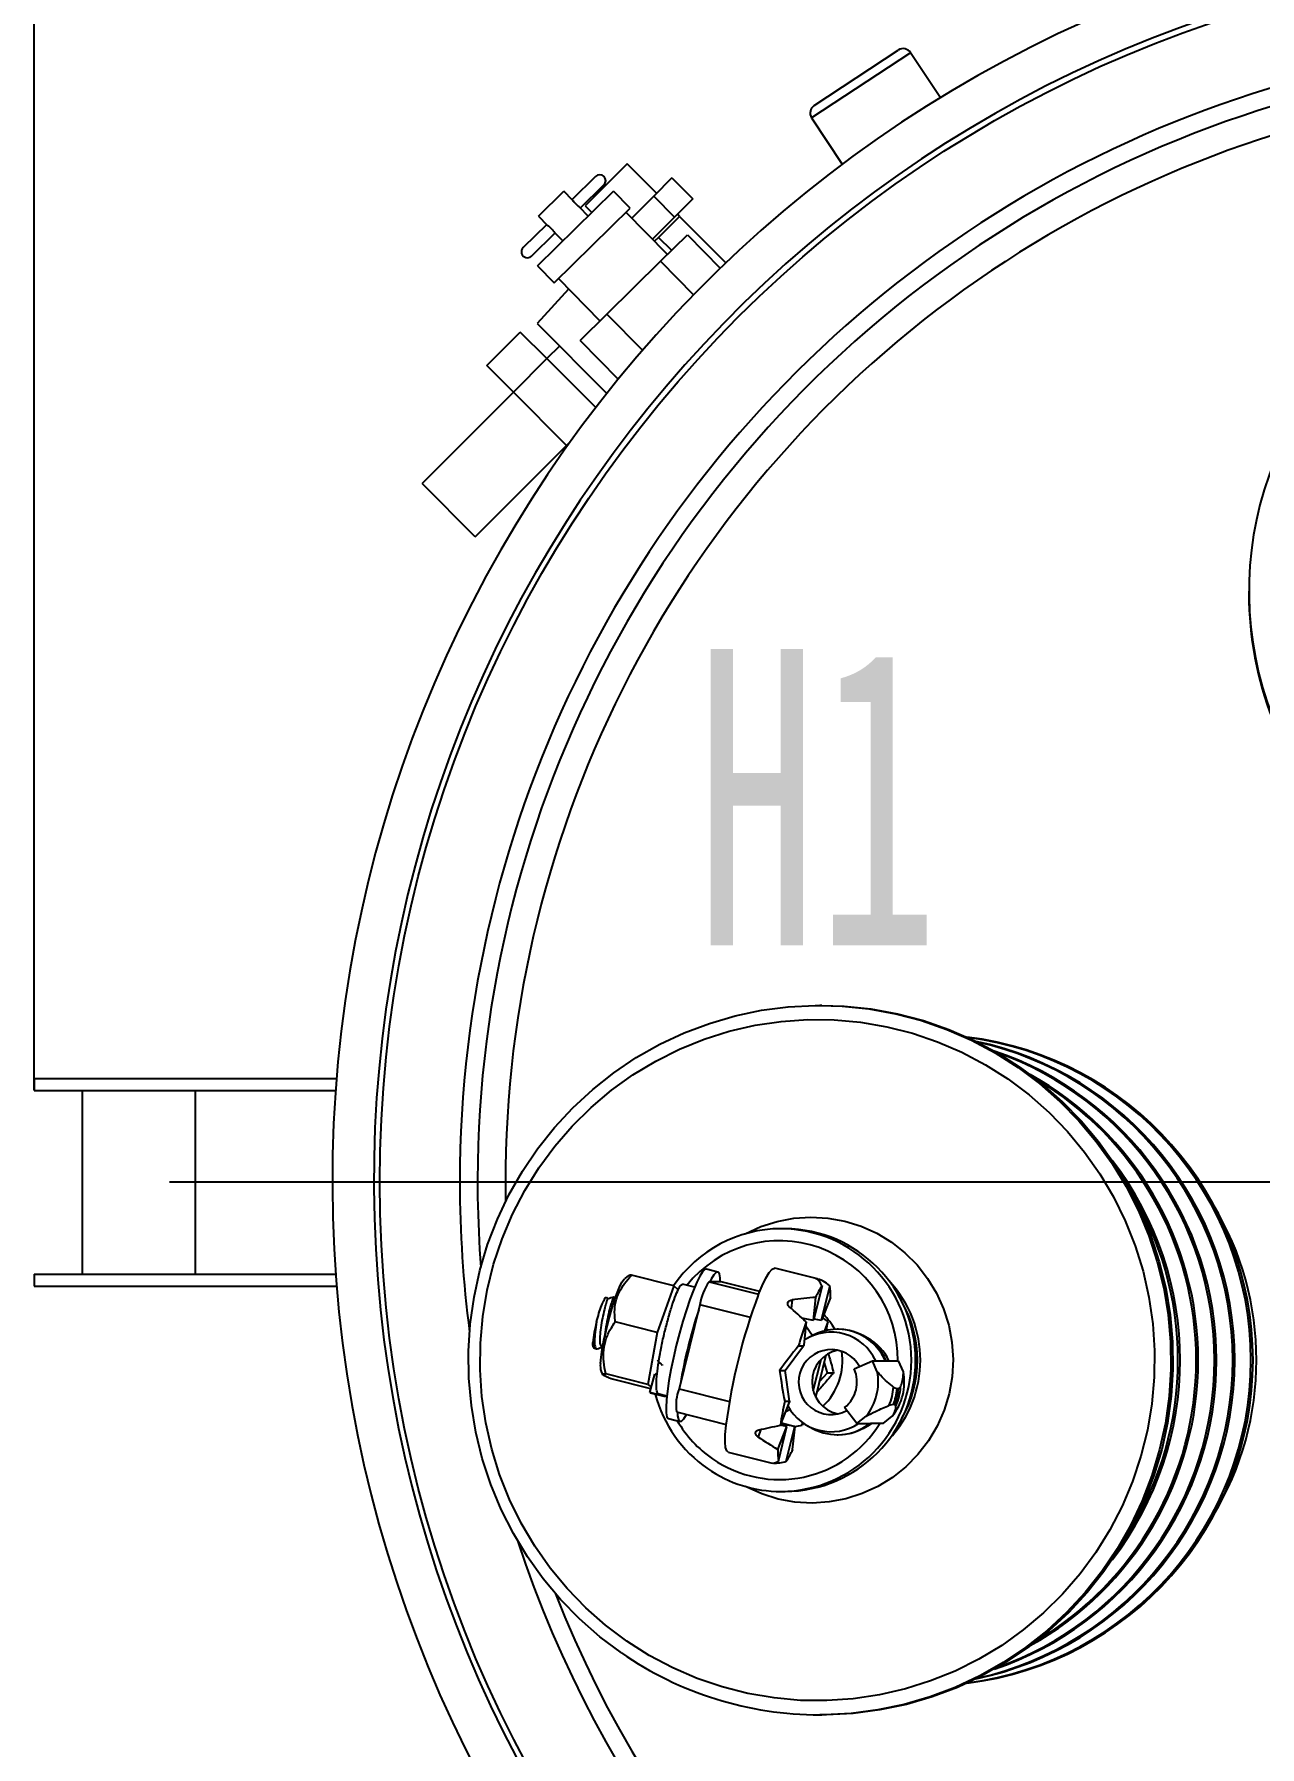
# Model space of a CAD drawing. Header units: millimetres. Extents: x 0 to 6631, y 0 to 4689.
# Drawn here: x 1115.8 to 1322.6, y 1479.5 to 1768.4 of the extents above; entities that cross this region are included whole.
import ezdxf

# ---------------------------------------------------------------- set-up
doc = ezdxf.new("R2010")
doc.units = ezdxf.units.MM
doc.header["$LTSCALE"] = 13
doc.linetypes.add('CENTERX2', pattern=[101.6, 63.5, -12.7, 12.7, -12.7])
for name, color, linetype in [('2', 3, 'Continuous'), ('中心符号线', 7, 'CENTERX2'), ('中心线', 1, 'CENTERX2'), ('几何体', 7, 'Continuous'), ('尺寸', 3, 'Continuous')]:
    doc.layers.add(name, color=color, linetype=linetype)
doc.styles.add('SLDTEXTSTYLE0', font='hyswlongfangsong.ttf')
doc.styles.add('仿宋体', font='')
doc.styles.get('仿宋体').set_extended_font_data('STFangsong')
doc.dimstyles.new('SLDDIMSTYLE0', dxfattribs={"dimtxt": 50, "dimasz": 40.8, "dimexe": 0, "dimexo": 0.0625, "dimgap": 12.5, "dimtad": 2, "dimdec": 0, "dimrnd": 1e-09, "dimzin": 12, "dimdsep": 46, "dimtxsty": 'SLDTEXTSTYLE0', "dimsah": 1, "dimcen": 0.09, "dimadec": 0, "dimazin": 3, "dimtfac": 1, "dimtdec": 0, "dimtmove": 0, "dimatfit": 0, "dimfxl": 1, "dimfrac": 2, "dimtolj": 1, "dimtzin": 12, "dimarcsym": 0})

# ---------------------------------------------------------------- blocks, each defined once
blk = doc.blocks.new('SW_CENTERMARKSYMBOL_0')
at = {"layer": '中心符号线', "color": 0}
blk.add_line((-5, 0), (-242, 0), dxfattribs=at)
blk = doc.blocks.new('*D21')
at = {"layer": 'Defpoints', "color": 0, "transparency": 16777216}
for p in [(1645.45, 1968.59), (1115.85, 1590.21), (1645.45, 1590.21)]:
    blk.add_point(p, dxfattribs=at)
at = {"layer": '尺寸', "color": 0, "lineweight": -2, "transparency": 16777216}
for p, q in [((1115.85, 1590.27), (1115.85, 1968.59)), ((1156.65, 1968.59), (1604.65, 1968.59)), ((1645.45, 1590.27), (1645.45, 1968.59))]:
    blk.add_line(p, q, dxfattribs=at)
at = {"layer": '尺寸', "color": 0, "transparency": 16777216}
for points in [[(1156.65, 1975.39), (1156.65, 1961.79), (1115.85, 1968.59)], [(1604.65, 1975.39), (1604.65, 1961.79), (1645.45, 1968.59)]]:
    blk.add_solid(points, dxfattribs=at)
at = {"layer": '尺寸', "color": 0, "transparency": 16777216, "insert": (1380.65, 2006.09), "char_height": 50, "attachment_point": 5, "style": 'SLDTEXTSTYLE0'}
blk.add_mtext('\\A1;585', dxfattribs=at)

msp = doc.modelspace()

# ---------------------------------------------------------------- linework, layer by layer
at = {"layer": '几何体'}
for p, q in [((1247.45, 1756.39), (1261.64, 1765.75)), ((1263.72, 1765.32), (1247.02, 1754.31)), ((1268.74, 1757.71), (1263.72, 1765.32)), ((1247.02, 1754.31), (1252.18, 1746.49)), ((1215.89, 1746.54), (1208.82, 1739.47)), ((1220.84, 1741.59), (1215.89, 1746.54)), ((1210.57, 1744.43), (1206.57, 1740.5)), ((1207.98, 1739.08), (1211.97, 1743.01)), ((1223.43, 1744.18), (1220.37, 1741.11)), ((1223.43, 1744.18), (1226.97, 1740.64)), ((1200.77, 1729.34), (1213.6, 1741.96)), ((1200.92, 1737.75), (1205.2, 1741.96)), ((1206.68, 1740.45), (1205.2, 1741.96)), ((1216.41, 1739.11), (1213.6, 1741.96)), ((1220.37, 1741.11), (1216.67, 1737.41)), ((1220.37, 1741.11), (1223.9, 1737.58)), ((1226.97, 1740.64), (1223.9, 1737.58)), ((1200.92, 1737.75), (1202.4, 1736.24)), ((1203.57, 1726.49), (1216.41, 1739.11)), ((1209.32, 1737.76), (1207.92, 1739.19)), ((1208.82, 1739.47), (1209.93, 1738.35)), ((1222.7, 1731.27), (1215.69, 1738.41)), ((1223.9, 1737.58), (1220.17, 1733.85)), ((1221.2, 1734.16), (1224.73, 1737.7)), ((1224.73, 1737.7), (1224.38, 1738.05)), ((1224.73, 1737.7), (1232.55, 1729.88)), ((1202.34, 1736.34), (1198.35, 1732.42)), ((1199.75, 1730.99), (1203.75, 1734.92)), ((1203.64, 1734.98), (1205.05, 1733.55)), ((1221.2, 1734.16), (1220.52, 1733.49)), ((1223.4, 1731.96), (1221.2, 1734.16)), ((1221.53, 1730.12), (1226.06, 1734.57)), ((1226.06, 1734.57), (1231.58, 1728.95)), ((1200.77, 1729.34), (1203.57, 1726.49)), ((1212.47, 1721.22), (1221.53, 1730.12)), ((1221.53, 1730.12), (1227.08, 1724.47)), ((1206, 1725.44), (1200.69, 1719.6)), ((1204.28, 1727.19), (1211.29, 1720.06)), ((1200.69, 1719.6), (1212.45, 1707.83)), ((1207.94, 1716.77), (1212.47, 1721.22)), ((1212.47, 1721.22), (1218.48, 1715.1)), ((1192.2, 1712.53), (1197.86, 1718.18)), ((1202.35, 1713.69), (1197.86, 1718.18)), ((1207.94, 1716.77), (1214.37, 1710.22)), ((1196.69, 1708.03), (1202.35, 1713.69)), ((1204.47, 1715.81), (1202.35, 1713.69)), ((1210.6, 1705.45), (1202.35, 1713.69)), ((1196.69, 1708.03), (1192.2, 1712.53)), ((1196.69, 1708.03), (1181.28, 1692.62)), ((1205.67, 1699.05), (1196.69, 1708.03)), ((1205.67, 1699.05), (1206.35, 1699.73)), ((1190.26, 1683.64), (1205.67, 1699.05)), ((1205.79, 1698.94), (1205.67, 1699.05)), ((1190.26, 1683.64), (1181.28, 1692.62)), ((1320.8, 1674.45), (1320.8, 1674.01)), ((1248.74, 1604.56), (1248.39, 1604.56)), ((1115.85, 1592.21), (1115.85, 1590.21)), ((1115.85, 1592.21), (1166.86, 1592.21)), ((1115.85, 1590.21), (1166.71, 1590.21)), ((1123.95, 1590.21), (1123.95, 1559.21)), ((1142.99, 1590.21), (1142.99, 1559.21)), ((1242.55, 1566.88), (1241.84, 1566.88)), ((1115.85, 1559.21), (1115.85, 1557.21)), ((1115.85, 1559.21), (1166.71, 1559.21)), ((1216.14, 1558.98), (1215.49, 1558.48)), ((1223.74, 1557.22), (1216.63, 1559.02)), ((1227.25, 1556.99), (1225.21, 1557.5)), ((1231.18, 1559.56), (1229.26, 1560.05)), ((1231.73, 1557.94), (1229.7, 1557.94)), ((1229.7, 1557.94), (1238.07, 1555.81)), ((1231.73, 1557.94), (1231.75, 1557.93)), ((1238.26, 1556.28), (1231.73, 1557.94)), ((1238.26, 1556.28), (1231.75, 1557.93)), ((1247.99, 1558.4), (1240.8, 1560.22)), ((1115.85, 1557.21), (1166.86, 1557.21)), ((1212.66, 1555.07), (1212.45, 1555.29)), ((1213.91, 1555.25), (1213.65, 1555.32)), ((1213.96, 1555.22), (1213.94, 1555.24)), ((1223.74, 1557.22), (1220.98, 1549.38)), ((1224.51, 1556.59), (1223.74, 1557.22)), ((1243.71, 1554.87), (1243.56, 1553.43)), ((1247.69, 1555.29), (1247.29, 1551.43)), ((1248.77, 1557.26), (1247.32, 1551.43)), ((1250.1, 1557.26), (1248.65, 1551.43)), ((1250.2, 1555.29), (1248.68, 1551.43)), ((1223.24, 1552.88), (1223.23, 1552.88)), ((1228.18, 1554.06), (1224.65, 1539.87)), ((1236.68, 1551.9), (1228.18, 1554.06)), ((1245.32, 1551.87), (1247.29, 1551.43)), ((1245.8, 1551.76), (1245.71, 1551.52)), ((1220.98, 1549.38), (1213.88, 1551.18)), ((1220.98, 1549.38), (1219.38, 1540.61)), ((1246.08, 1551.18), (1245.68, 1547.31)), ((1246.01, 1550.48), (1247.16, 1548.85)), ((1247.16, 1548.85), (1246.35, 1548.41)), ((1247.32, 1551.43), (1247.29, 1551.43)), ((1247.38, 1551.67), (1248.65, 1551.43)), ((1248.68, 1551.43), (1248.65, 1551.43)), ((1249.77, 1551.18), (1249.16, 1549.64)), ((1251.5, 1549.92), (1251.35, 1549.92)), ((1256.49, 1548.41), (1255.69, 1548.85)), ((1210.21, 1546.87), (1210.35, 1546.75)), ((1210.44, 1546.69), (1210.72, 1546.62)), ((1211.52, 1546.94), (1211.73, 1546.75)), ((1242.55, 1542.94), (1245.63, 1547.11)), ((1244.79, 1547.11), (1245.63, 1547.11)), ((1245.68, 1547.31), (1245.63, 1547.11)), ((1221.02, 1544.73), (1221.14, 1544.58)), ((1221.18, 1544.41), (1221.21, 1544.42)), ((1247.29, 1539.54), (1248.61, 1544.83)), ((1247.72, 1538.46), (1249.49, 1545.58)), ((1249.69, 1542.57), (1249.16, 1544.25)), ((1254.21, 1543.23), (1257.3, 1544.59)), ((1258.09, 1542.75), (1257.3, 1544.59)), ((1257.3, 1544.59), (1259.42, 1544.59)), ((1259.42, 1544.59), (1259.57, 1544.59)), ((1259.57, 1544.59), (1261.69, 1544.59)), ((1262.49, 1542.75), (1261.69, 1544.59)), ((1211.51, 1542.79), (1211.74, 1542.26)), ((1219.38, 1540.61), (1212.27, 1542.41)), ((1219.9, 1539.84), (1213.42, 1541.48)), ((1219.38, 1540.61), (1219.97, 1540.12)), ((1219.74, 1539.22), (1220.54, 1542.32)), ((1220.54, 1542.32), (1220.93, 1542.22)), ((1220.96, 1542.54), (1220.59, 1542.34)), ((1241.61, 1542.94), (1242.55, 1542.94)), ((1243.31, 1537.8), (1242.55, 1542.94)), ((1248.38, 1541.13), (1249.69, 1542.57)), ((1249.69, 1542.57), (1250.71, 1542.57)), ((1219.8, 1539.24), (1219.74, 1539.22)), ((1222.24, 1538.59), (1219.74, 1539.22)), ((1219.78, 1539.2), (1222.29, 1538.57)), ((1222.58, 1538.62), (1221.05, 1539.01)), ((1222.27, 1538.7), (1222.24, 1538.59)), ((1222.64, 1538.7), (1222.24, 1538.59)), ((1222.56, 1538.47), (1222.5, 1538.66)), ((1224.65, 1539.87), (1233.14, 1537.71)), ((1241.74, 1533.74), (1243.26, 1537.6)), ((1242.47, 1537.8), (1243.31, 1537.8)), ((1243.31, 1537.8), (1243.26, 1537.6)), ((1260.84, 1540.13), (1261.45, 1539.84)), ((1261.66, 1539.84), (1261.45, 1539.84)), ((1261.66, 1539.84), (1262.02, 1540.13)), ((1222.87, 1534.85), (1224.79, 1534.36)), ((1224.22, 1535.99), (1232.58, 1533.87)), ((1243.38, 1536.38), (1242.64, 1536.01)), ((1254.67, 1534.02), (1252.59, 1536.7)), ((1254.67, 1534.02), (1256.23, 1535.26)), ((1259.07, 1534.02), (1260.63, 1535.26)), ((1260.8, 1537.22), (1260.07, 1537.03)), ((1261.01, 1537.22), (1260.8, 1537.22)), ((1261.25, 1537.03), (1261.01, 1537.22)), ((1238.46, 1533.03), (1237.97, 1531.78)), ((1241.31, 1529.62), (1242.83, 1533.49)), ((1241.41, 1527.65), (1242.86, 1533.49)), ((1242.83, 1533.49), (1241.73, 1533.73)), ((1241.81, 1533.89), (1242.86, 1533.49)), ((1244.19, 1533.49), (1241.82, 1533.93)), ((1241.91, 1534.15), (1244.22, 1533.49)), ((1242.74, 1527.65), (1244.19, 1533.49)), ((1242.83, 1533.49), (1242.86, 1533.49)), ((1243.81, 1529.62), (1244.22, 1533.49)), ((1244.19, 1533.49), (1244.22, 1533.49)), ((1245.43, 1533.74), (1245.48, 1534.18)), ((1245.56, 1534.12), (1245.43, 1533.74)), ((1246.35, 1533.63), (1247.16, 1533.19)), ((1251.35, 1532.12), (1251.5, 1532.12)), ((1254.67, 1534.02), (1256.79, 1534.02)), ((1255.69, 1533.19), (1256.49, 1533.63)), ((1256.49, 1533.63), (1257.14, 1534.02)), ((1256.79, 1534.02), (1256.94, 1534.02)), ((1259.07, 1534.02), (1256.94, 1534.02)), ((1232.94, 1529.2), (1240.12, 1527.38)), ((1241.84, 1522.54), (1242.55, 1522.54)), ((1248.39, 1484.86), (1248.74, 1484.86))]:
    msp.add_line(p, q, dxfattribs=at)
at = {"layer": '几何体', "flags": 128}
for points in [[(1214.92, 1495.31), (1211.28, 1498.04), (1207.85, 1501.05), (1204.66, 1504.31), (1201.72, 1507.81), (1199.06, 1511.52), (1196.69, 1515.43), (1194.62, 1519.51), (1192.87, 1523.74), (1191.44, 1528.1), (1190.35, 1532.55), (1189.6, 1537.07), (1189.19, 1541.64), (1189.13, 1546.22), (1189.42, 1550.8), (1190.06, 1555.34), (1191.03, 1559.81), (1192.35, 1564.2), (1193.99, 1568.48), (1195.95, 1572.61), (1198.22, 1576.58), (1200.78, 1580.37), (1203.63, 1583.94), (1206.73, 1587.29), (1210.08, 1590.38), (1213.66, 1593.21), (1217.43, 1595.75), (1221.39, 1598), (1225.51, 1599.93), (1229.77, 1601.53), (1234.13, 1602.8), (1238.57, 1603.74), (1243.08, 1604.32), (1247.61, 1604.56), (1248.39, 1604.56)], [(1248.39, 1604.56), (1252.15, 1604.44), (1256.67, 1603.98), (1261.14, 1603.16), (1265.53, 1602), (1269.82, 1600.51), (1273.99, 1598.69), (1278.01, 1596.55), (1281.85, 1594.11), (1285.49, 1591.38), (1288.92, 1588.37), (1292.11, 1585.11), (1295.05, 1581.61), (1297.71, 1577.9), (1300.08, 1573.99), (1302.15, 1569.91), (1303.9, 1565.68), (1305.33, 1561.32), (1306.42, 1556.87), (1307.17, 1552.35), (1307.58, 1547.78), (1307.64, 1543.2), (1307.35, 1538.62), (1306.71, 1534.08), (1305.74, 1529.61), (1304.42, 1525.22), (1302.78, 1520.94), (1300.82, 1516.81), (1298.55, 1512.84), (1295.99, 1509.05), (1293.15, 1505.48), (1290.04, 1502.13), (1286.69, 1499.04), (1283.12, 1496.21), (1279.34, 1493.67), (1275.38, 1491.42), (1271.26, 1489.49), (1267.01, 1487.89), (1262.64, 1486.62), (1258.2, 1485.68), (1253.7, 1485.1), (1249.16, 1484.86), (1248.39, 1484.86)], [(1248.74, 1604.56), (1252.5, 1604.44), (1257.02, 1603.98), (1261.49, 1603.16), (1265.88, 1602), (1270.17, 1600.51), (1274.34, 1598.69), (1278.36, 1596.55), (1282.2, 1594.11), (1285.85, 1591.38), (1289.28, 1588.37), (1292.47, 1585.11), (1295.4, 1581.61), (1298.06, 1577.9), (1300.43, 1573.99), (1302.5, 1569.91), (1304.25, 1565.68), (1305.68, 1561.32), (1306.77, 1556.87), (1307.52, 1552.35), (1307.93, 1547.78), (1307.99, 1543.2), (1307.7, 1538.62), (1307.07, 1534.08), (1306.09, 1529.61), (1304.78, 1525.22), (1303.13, 1520.94), (1301.17, 1516.81), (1298.9, 1512.84), (1296.34, 1509.05), (1293.5, 1505.48), (1290.39, 1502.13), (1287.04, 1499.04), (1283.47, 1496.21), (1279.69, 1493.67), (1275.73, 1491.42), (1271.61, 1489.49), (1267.36, 1487.89), (1263, 1486.62), (1258.55, 1485.68), (1254.05, 1485.1), (1249.51, 1484.86), (1248.74, 1484.86)], [(1215.84, 1497.27), (1212.25, 1499.96), (1208.89, 1502.93), (1205.76, 1506.15), (1202.9, 1509.62), (1200.31, 1513.3), (1198.01, 1517.17), (1196.03, 1521.21), (1194.36, 1525.4), (1193.03, 1529.71), (1192.03, 1534.11), (1191.38, 1538.57), (1191.08, 1543.08), (1191.13, 1547.59), (1191.53, 1552.09), (1192.27, 1556.54), (1193.36, 1560.91), (1194.79, 1565.19), (1196.55, 1569.34), (1198.62, 1573.34), (1201, 1577.16), (1203.66, 1580.79), (1206.6, 1584.19), (1209.8, 1587.34), (1213.23, 1590.24), (1216.87, 1592.85), (1220.71, 1595.17), (1224.71, 1597.17), (1228.86, 1598.85), (1233.12, 1600.2), (1237.48, 1601.21), (1241.9, 1601.86), (1246.36, 1602.17), (1250.83, 1602.12), (1255.28, 1601.72), (1259.69, 1600.96), (1264.02, 1599.86), (1268.26, 1598.42), (1272.37, 1596.65), (1276.33, 1594.55), (1280.12, 1592.15), (1283.7, 1589.46), (1287.07, 1586.49), (1290.2, 1583.27), (1293.06, 1579.8), (1295.65, 1576.12), (1297.94, 1572.25), (1299.93, 1568.21), (1301.59, 1564.02), (1302.93, 1559.71), (1303.92, 1555.31), (1304.58, 1550.85), (1304.88, 1546.34), (1304.83, 1541.83), (1304.43, 1537.33), (1303.68, 1532.88), (1302.59, 1528.51), (1301.17, 1524.23), (1299.41, 1520.08), (1297.34, 1516.08), (1294.96, 1512.26), (1292.3, 1508.63), (1289.36, 1505.23), (1286.16, 1502.08), (1282.73, 1499.18), (1279.09, 1496.57), (1275.25, 1494.25), (1271.25, 1492.25), (1267.1, 1490.57), (1262.83, 1489.22), (1258.48, 1488.21), (1254.05, 1487.56), (1249.59, 1487.25), (1245.13, 1487.3), (1240.67, 1487.7), (1236.27, 1488.46), (1231.93, 1489.56), (1227.7, 1491), (1223.59, 1492.77), (1219.63, 1494.87), (1215.84, 1497.27)], [(1235.81, 1566.03), (1238.43, 1567.23), (1241.18, 1568.11), (1244.01, 1568.64), (1246.89, 1568.83), (1249.77, 1568.67), (1252.61, 1568.16), (1255.37, 1567.3), (1258, 1566.12), (1260.48, 1564.62), (1262.76, 1562.83), (1264.81, 1560.78), (1266.59, 1558.5), (1268.1, 1556.01), (1269.29, 1553.36), (1270.16, 1550.58), (1270.69, 1547.72), (1270.88, 1544.81), (1270.72, 1541.9), (1270.21, 1539.04), (1269.36, 1536.25), (1268.19, 1533.59), (1266.71, 1531.09), (1264.94, 1528.79), (1262.91, 1526.72), (1260.64, 1524.92), (1258.18, 1523.4), (1255.56, 1522.19), (1252.81, 1521.31), (1249.97, 1520.78), (1247.09, 1520.59), (1244.21, 1520.75), (1241.37, 1521.26), (1238.62, 1522.12), (1235.98, 1523.3), (1235.81, 1523.39)], [(1211.4, 1544.11), (1211.5, 1545.22), (1211.69, 1546.56), (1211.97, 1548.07), (1212.32, 1549.7), (1212.73, 1551.36), (1213.18, 1552.99), (1213.66, 1554.52), (1214.13, 1555.88), (1214.59, 1557), (1215.01, 1557.84), (1215.36, 1558.37), (1215.49, 1558.48)], [(1229.26, 1560.05), (1228.99, 1559.99), (1228.6, 1559.6), (1228.14, 1558.88), (1227.63, 1557.84), (1227.07, 1556.53), (1226.48, 1554.96), (1225.88, 1553.19), (1225.29, 1551.27), (1224.72, 1549.24), (1224.18, 1547.16)], [(1231.61, 1557.94), (1231.57, 1558.62), (1231.45, 1559.25), (1231.22, 1559.55), (1230.91, 1559.5), (1230.52, 1559.11), (1230.06, 1558.39), (1229.82, 1557.94)], [(1238.02, 1555.68), (1238.68, 1557.26), (1239.3, 1558.54), (1239.85, 1559.47), (1240.33, 1560.04), (1240.73, 1560.23), (1240.8, 1560.22)], [(1224.18, 1547.16), (1223.7, 1545.09), (1223.28, 1543.08), (1222.94, 1541.19), (1222.68, 1539.48), (1222.52, 1537.98), (1222.45, 1536.74), (1222.48, 1535.79), (1222.61, 1535.16), (1222.83, 1534.86), (1222.87, 1534.85)], [(1224.37, 1535.95), (1224.4, 1535.3), (1224.53, 1534.67), (1224.75, 1534.38), (1225.06, 1534.42), (1225.45, 1534.81), (1225.91, 1535.54), (1225.92, 1535.56)], [(1232.94, 1529.2), (1232.71, 1529.38), (1232.51, 1529.95), (1232.42, 1530.88), (1232.44, 1532.16), (1232.57, 1533.74)]]:
    msp.add_lwpolyline(points, dxfattribs=at)
at = {"layer": '几何体'}
msp.add_circle((1380.65, 1574.71), 206.5, dxfattribs=at)
for centre, radius, start, end in [((1380.65, 1574.71), 214.5, 96.0211, 83.9789), ((1380.65, 1574.71), 207.5, 96.225, 83.775), ((1380.65, 1574.71), 193, 72.7734, 180), ((1262.47, 1764.5), 1.5, 33.4066, 123.4066), ((1380.65, 1574.71), 190, 71.9476, 184.3205), ((1380.65, 1574.71), 185.3, 70.2897, 180.9974), ((1380.65, 1574.71), 193, 198.2521, 68.3378), ((1248.27, 1755.14), 1.5, 123.4066, 213.4066), ((1211.27, 1743.72), 1, 314.5, 134.5), ((1199.05, 1731.71), 1, 134.5, 314.5), ((1379.11, 1674.45), 58.3, 139.2154, 222.4697), ((1379.22, 1674.07), 58.43, 180.0564, 222.4387), ((1266.58, 1544.71), 54.91, 276.938, 83.062), ((1266.21, 1544.71), 54.92, 277.4532, 82.5468), ((1263.46, 1544.71), 54.95, 281.8515, 78.1485), ((1263.1, 1544.71), 54.96, 282.5088, 77.4912), ((1260.32, 1544.71), 55.01, 288.5339, 71.4661), ((1259.96, 1544.71), 55.02, 289.4859, 70.5141), ((1257.16, 1544.71), 55.1, 299.0345, 60.9655), ((1256.8, 1544.71), 55.11, 300.7645, 59.2355), ((1253.92, 1544.71), 55.27, 322.4264, 37.5736), ((1380.65, 1574.71), 193, 180, 187.5122), ((1380.65, 1574.71), 190, 201.4283, 0), ((1253.52, 1544.71), 55.3, 327.8629, 32.1371), ((1271.3, 1544.71), 50.78, 328.8767, 31.1233), ((1241.88, 1544.98), 21.9, 90.089, 146.0177), ((1241.68, 1544.71), 22.17, 270.4197, 89.5803), ((1242.39, 1544.71), 22.17, 270.4197, 89.5803), ((1241.58, 1544.89), 19.96, 359.1527, 141.4948), ((1236.9, 1552.87), 8.8, 144.8989, 172.278), ((1245.86, 1544.71), 19.51, 316.5553, 43.4447), ((1328.89, 1521.44), 97.11, 159.3508, 172.724), ((1259.58, 1550.09), 12.98, 146.4503, 156.3575), ((1241.43, 1555.86), 8.78, 356.3024, 9.1776), ((1310.48, 1526.17), 86.83, 161.8798, 166.3419), ((1241.46, 1544.76), 10.76, 28.6031, 45.1048), ((1245.34, 1544.71), 19.54, 329.8641, 30.1359), ((1231.88, 1545.59), 21.87, 165.2166, 174.5481), ((1331.67, 1521.72), 90.51, 161.0047, 163.7055), ((1250.31, 1541.14), 8.28, 24.6697, 123.4217), ((1251.35, 1541.14), 8.78, 23.1757, 118.5513), ((1179.55, 1561.82), 71.02, 350.1947, 351.38), ((1251.48, 1541.11), 8.81, 23.2727, 89.8724), ((1306.09, 1526.86), 82.4, 166.0891, 170.2941), ((1250.3, 1541), 5.48, 28.5803, 299.1019), ((1252.59, 1541.02), 5.51, 102.2326, 257.7674), ((1241.4, 1544.71), 10.83, 313.963, 7.9537), ((1252.48, 1541.07), 8.36, 24.8813, 61.3084), ((1214.03, 1543.66), 2.67, 170.1696, 199.0287), ((1249.14, 1541.02), 5.53, 308.5746, 23.5002), ((1249.07, 1541.02), 9.19, 321.1912, 10.8836), ((1253.47, 1541.02), 9.19, 321.1912, 10.8836), ((1242.07, 1544.64), 22.17, 194.8586, 235.2943), ((1231.51, 1537.15), 7.38, 158.3954, 189.0534), ((1322.9, 1521.29), 82.11, 168.3997, 171.2823), ((1250.65, 1541.02), 10.23, 337.0386, 355.0361), ((1251.14, 1541.02), 10.38, 338.5705, 353.5042), ((1251.34, 1541.02), 10.38, 338.5705, 353.5042), ((1251.84, 1541.02), 10.23, 337.0386, 355.0361), ((1241.72, 1544.6), 20.11, 210.2228, 235.3332), ((1250.31, 1540.9), 8.28, 208.2797, 303.7779), ((1241.57, 1544.42), 19.87, 235.4019, 328.4602), ((1251.35, 1540.87), 8.75, 241.3458, 308.4879), ((1251.49, 1540.88), 8.76, 270.0221, 308.4772), ((1250.08, 1529.05), 8.78, 176.3024, 189.1776), ((1231.93, 1534.83), 12.98, 326.4503, 336.3575), ((1241.85, 1544.35), 21.81, 235.3333, 269.9763), ((1248.41, 1543.73), 58.87, 235.332, 269.9776)]:
    msp.add_arc(centre, radius, start, end, dxfattribs=at)
for centre, major_axis, ratio, start_param, end_param in [((1243.83, 1542.94), (4.24, 15.43), 0.547439, 6.023744, 6.328436), ((1243.83, 1542.94), (3.69, 15.57), 0.277568, 5.940035, 6.244727), ((1240.95, 1543.68), (29.87, 5.59), 0.349781, 1.27823, 1.413227), ((1240.95, 1543.68), (20.42, -19.58), 0.31735, 1.6236, 1.758597), ((1240.95, 1543.68), (23.83, -18.58), 0.376296, 1.493375, 1.531646), ((1243.83, 1542.94), (10.4, 13.85), 0.10309, 1.343361, 1.648054), ((1243.83, 1542.94), (-2.59, 17.14), 0.127056, 1.551621, 1.856314), ((1240.95, 1543.68), (23.83, -18.58), 0.376296, 4.877203, 5.012201), ((1240.95, 1543.68), (26.99, 7.07), 0.352431, 4.514594, 4.649591), ((1240.95, 1543.68), (29.87, 5.59), 0.349781, 4.756371, 4.797055), ((1243.83, 1542.94), (3.69, 15.57), 0.277568, 3.137346, 3.407827), ((1243.83, 1542.94), (4.24, 15.43), 0.547439, 3.25687, 3.491536)]:
    msp.add_ellipse(centre, major_axis=major_axis, ratio=ratio, start_param=start_param, end_param=end_param, dxfattribs=at)
for points, knots in [([(1207.92, 1739.18), (1207.91, 1739.2), (1207.87, 1739.24), (1207.7, 1739.37), (1207.47, 1739.57), (1207.22, 1739.8), (1207.02, 1740.03), (1206.85, 1740.24), (1206.74, 1740.39), (1206.69, 1740.43), (1206.68, 1740.44)], [0, 0, 0, 0, 0.057466, 0.216062, 0.377122, 0.523149, 0.653706, 0.786153, 0.933274, 1, 1, 1, 1]), ([(1202.4, 1736.25), (1202.41, 1736.24), (1202.44, 1736.2), (1202.59, 1736.08), (1202.82, 1735.89), (1203.07, 1735.66), (1203.28, 1735.43), (1203.45, 1735.22), (1203.57, 1735.05), (1203.62, 1735), (1203.64, 1734.99)], [0, 0, 0, 0, 0.038535, 0.195869, 0.357519, 0.50603, 0.637659, 0.768869, 0.913791, 1, 1, 1, 1]), ([(1213.88, 1551.18), (1213.84, 1551.57), (1213.74, 1552.54), (1213.83, 1554.11), (1214.3, 1555.79), (1215.16, 1557.31), (1216, 1558.35), (1216.52, 1558.9), (1216.63, 1559.02)], [0, 0, 0, 0, 0.136843, 0.346229, 0.555177, 0.749713, 0.944655, 1, 1, 1, 1]), ([(1216.63, 1559.02), (1216.45, 1559.02), (1216.19, 1559.02), (1216.17, 1558.96), (1216.16, 1558.95)], [0, 0, 0, 0, 0.70876, 1, 1, 1, 1]), ([(1210.74, 1551.18), (1210.87, 1551.66), (1211.13, 1552.64), (1211.56, 1553.93), (1211.96, 1554.85), (1212.27, 1555.35), (1212.38, 1555.29), (1212.43, 1555.26)], [0, 0, 0, 0, 0.209317, 0.418637, 0.627346, 0.831121, 1, 1, 1, 1]), ([(1212.65, 1555.07), (1212.65, 1555.07), (1212.65, 1555.16), (1212.48, 1554.79), (1212.21, 1553.93), (1211.87, 1552.56), (1211.56, 1550.98), (1211.34, 1549.38), (1211.26, 1548.05), (1211.32, 1547.19), (1211.48, 1547.06), (1211.54, 1547.01)], [0, 0, 0, 0, 0.0004776, 0.131329, 0.2630726, 0.3936781, 0.5250169, 0.6563557, 0.7869611, 0.9187047, 1, 1, 1, 1]), ([(1213.64, 1555.29), (1213.64, 1555.3), (1213.63, 1555.42), (1213.44, 1555.01), (1213.12, 1554.05), (1212.72, 1552.52), (1212.37, 1550.78), (1212.14, 1549.37), (1212.1, 1548.75), (1212.1, 1548.62)], [0, 0, 0, 0, 0.016084, 0.202105, 0.389392, 0.575065, 0.761777, 0.94849, 1, 1, 1, 1]), ([(1213.64, 1555.32), (1213.47, 1555.28), (1213.15, 1555.19), (1212.82, 1555.11), (1212.65, 1555.07)], [0, 0, 0, 0, 0.500005, 1, 1, 1, 1]), ([(1221.05, 1539.01), (1220.98, 1539.23), (1220.82, 1539.66), (1220.81, 1541.03), (1220.96, 1542.81), (1221.28, 1544.95), (1221.72, 1547.31), (1222.27, 1549.71), (1222.88, 1552.02), (1223.5, 1554.07), (1224.1, 1555.75), (1224.63, 1556.91), (1225.01, 1557.5), (1225.15, 1557.45), (1225.2, 1557.43)], [0, 0, 0, 0, 0.085638, 0.1727047, 0.2583427, 0.3439806, 0.4310473, 0.5166853, 0.6023233, 0.68939, 0.775028, 0.8606659, 0.9477327, 1, 1, 1, 1]), ([(1243.25, 1553.7), (1243.18, 1553.77), (1243.04, 1553.91), (1242.96, 1554.16), (1242.99, 1554.41), (1243.13, 1554.63), (1243.37, 1554.8), (1243.59, 1554.85), (1243.71, 1554.87)], [0, 0, 0, 0, 0.163826, 0.327654, 0.491393, 0.654851, 0.818278, 1, 1, 1, 1]), ([(1210.74, 1551.18), (1210.64, 1550.58), (1210.45, 1549.4), (1210.35, 1547.89), (1210.45, 1546.91), (1210.63, 1546.51), (1210.82, 1546.66), (1210.85, 1546.69)], [0, 0, 0, 0, 0.236818, 0.472316, 0.709862, 0.945803, 1, 1, 1, 1]), ([(1212.27, 1542.41), (1212.14, 1543.08), (1211.87, 1544.42), (1211.87, 1546.44), (1212.31, 1548.4), (1213.06, 1549.96), (1213.66, 1550.85), (1213.88, 1551.18)], [0, 0, 0, 0, 0.213245, 0.431498, 0.645486, 0.868042, 1, 1, 1, 1]), ([(1210.11, 1547.67), (1210.14, 1547.39), (1210.19, 1546.86), (1210.36, 1546.76), (1210.45, 1546.71)], [0, 0, 0, 0, 0.527711, 1, 1, 1, 1]), ([(1210.21, 1546.87), (1210.21, 1546.87), (1210.13, 1546.84), (1210.1, 1547.15), (1210.11, 1547.54), (1210.11, 1547.67)], [0, 0, 0, 0, 0.00921, 0.653615, 1, 1, 1, 1]), ([(1210.84, 1546.63), (1210.99, 1546.67), (1211.24, 1546.75), (1211.5, 1546.83), (1211.61, 1546.86)], [0, 0, 0, 0, 0.576993, 1, 1, 1, 1]), ([(1221.12, 1544.51), (1221.25, 1544.39), (1221.5, 1544.17), (1221.75, 1543.94), (1221.87, 1543.82)], [0, 0, 0, 0, 0.499995, 1, 1, 1, 1]), ([(1249.86, 1545.73), (1250.04, 1545.07), (1250.35, 1543.99), (1250.61, 1542.97), (1250.71, 1542.57)], [0, 0, 0, 0, 0.609473, 1, 1, 1, 1]), ([(1213.42, 1541.48), (1213.09, 1541.61), (1212.44, 1541.86), (1211.83, 1542.16), (1211.66, 1542.35), (1211.88, 1542.41), (1212.17, 1542.41), (1212.27, 1542.41)], [0, 0, 0, 0, 0.213245, 0.431498, 0.645486, 0.868042, 1, 1, 1, 1]), ([(1250.71, 1542.57), (1250.61, 1542.44), (1250.12, 1541.85), (1249.22, 1540.79), (1248.36, 1539.82), (1247.94, 1539.34)], [0, 0, 0, 0, 0.125037, 0.565456, 1, 1, 1, 1]), ([(1260.84, 1540.13), (1260.49, 1540.42), (1259.79, 1541), (1258.89, 1541.82), (1258.27, 1542.55), (1258.09, 1542.75)], [0, 0, 0, 0, 0.415167, 0.831259, 1, 1, 1, 1]), ([(1262.02, 1540.13), (1262.12, 1540.42), (1262.32, 1541), (1262.5, 1541.82), (1262.49, 1542.55), (1262.49, 1542.75)], [0, 0, 0, 0, 0.4151672, 0.8312595, 1, 1, 1, 1]), ([(1256.23, 1535.26), (1256.77, 1535.54), (1258.26, 1536.3), (1259.36, 1536.75), (1260.07, 1537.03)], [0, 0, 0, 0, 0.358563, 1, 1, 1, 1]), ([(1260.63, 1535.26), (1260.79, 1535.54), (1261.23, 1536.3), (1261.24, 1536.75), (1261.25, 1537.03)], [0, 0, 0, 0, 0.3585631, 1, 1, 1, 1]), ([(1237.97, 1531.78), (1237.88, 1531.85), (1237.72, 1531.98), (1237.57, 1532.22), (1237.54, 1532.46), (1237.61, 1532.68), (1237.79, 1532.87), (1237.99, 1532.93), (1238.09, 1532.96)], [0, 0, 0, 0, 0.163826, 0.327654, 0.491393, 0.654851, 0.818278, 1, 1, 1, 1])]:
    msp.add_open_spline(points, degree=3, knots=knots, dxfattribs=at)

# ---------------------------------------------------------------- block references
at = {"layer": '中心线'}
msp.add_blockref('SW_CENTERMARKSYMBOL_0', (1380.65, 1574.71), dxfattribs=at)

# ---------------------------------------------------------------- texts
at = {"layer": '2', "style": '仿宋体', "width": 0.6}
msp.add_text('H1', height=50, dxfattribs=at).set_placement((1227.57, 1614.71))

# ---------------------------------------------------------------- dimensions: what is measured, and where the dimension line sits
at = {"layer": '尺寸'}
dim = msp.add_linear_dim(base=(1645.45, 1968.59), p1=(1115.85, 1590.21), p2=(1645.45, 1590.21), text='585', dimstyle='SLDDIMSTYLE0', override={"dimpost": ''}, dxfattribs=at)
dim.commit()
dim.dimension.update_dxf_attribs({"geometry": '*D21', "text_midpoint": (1380.65, 2006.09)})

doc.saveas('drawing.dxf')
